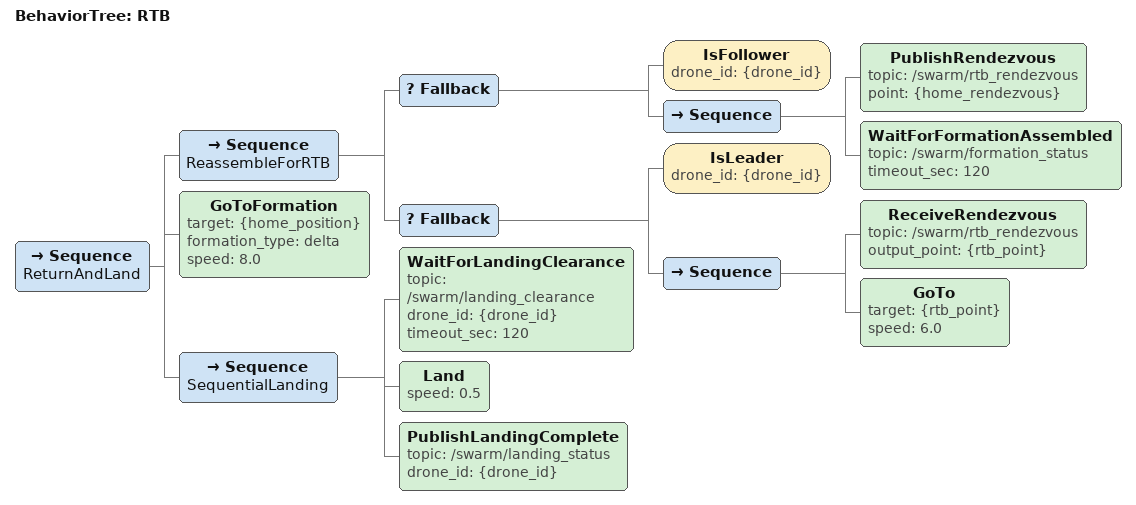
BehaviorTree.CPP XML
<?xml version="1.0"?>
<!--
  rtb_bt.xml — 임무 완료 후 복귀와 순차 착륙 담당

-->
<root main_tree_to_execute="RTB">

  <BehaviorTree ID="RTB">
    <Sequence name="ReturnAndLand">

      <!-- 복귀 전 편대 재집결 -->
      <Sequence name="ReassembleForRTB">
        <Fallback>
          <IsFollower drone_id="{drone_id}"/>
          <Sequence>
            <!-- 리더: 집결점 선포 -->
            <PublishRendezvous
              topic="/swarm/rtb_rendezvous"
              point="{home_rendezvous}"/>
            <WaitForFormationAssembled
              topic="/swarm/formation_status"
              timeout_sec="120"/>
          </Sequence>
        </Fallback>
        <!-- 팔로워: 집결점 수신 후 이동 -->
        <Fallback>
          <IsLeader drone_id="{drone_id}"/>
          <Sequence>
            <ReceiveRendezvous
              topic="/swarm/rtb_rendezvous"
              output_point="{rtb_point}"/>
            <GoTo target="{rtb_point}" speed="6.0"/>
          </Sequence>
        </Fallback>
      </Sequence>

      <!-- 편대 복귀 비행 -->
      <GoToFormation
        target="{home_position}"
        formation_type="delta"
        speed="8.0"/>

      <!-- 순차 착륙: 리더 마지막 착륙 -->
      <!--
        팔로워 번호 순으로 착륙 슬롯 배정.
        각 드론은 자기 차례에 LandingClearance를 기다림.
      -->
      <Sequence name="SequentialLanding">
        <WaitForLandingClearance
          topic="/swarm/landing_clearance"
          drone_id="{drone_id}"
          timeout_sec="120"/>
        <Land speed="0.5"/>
        <PublishLandingComplete
          topic="/swarm/landing_status"
          drone_id="{drone_id}"/>
      </Sequence>

    </Sequence>
  </BehaviorTree>

</root>
